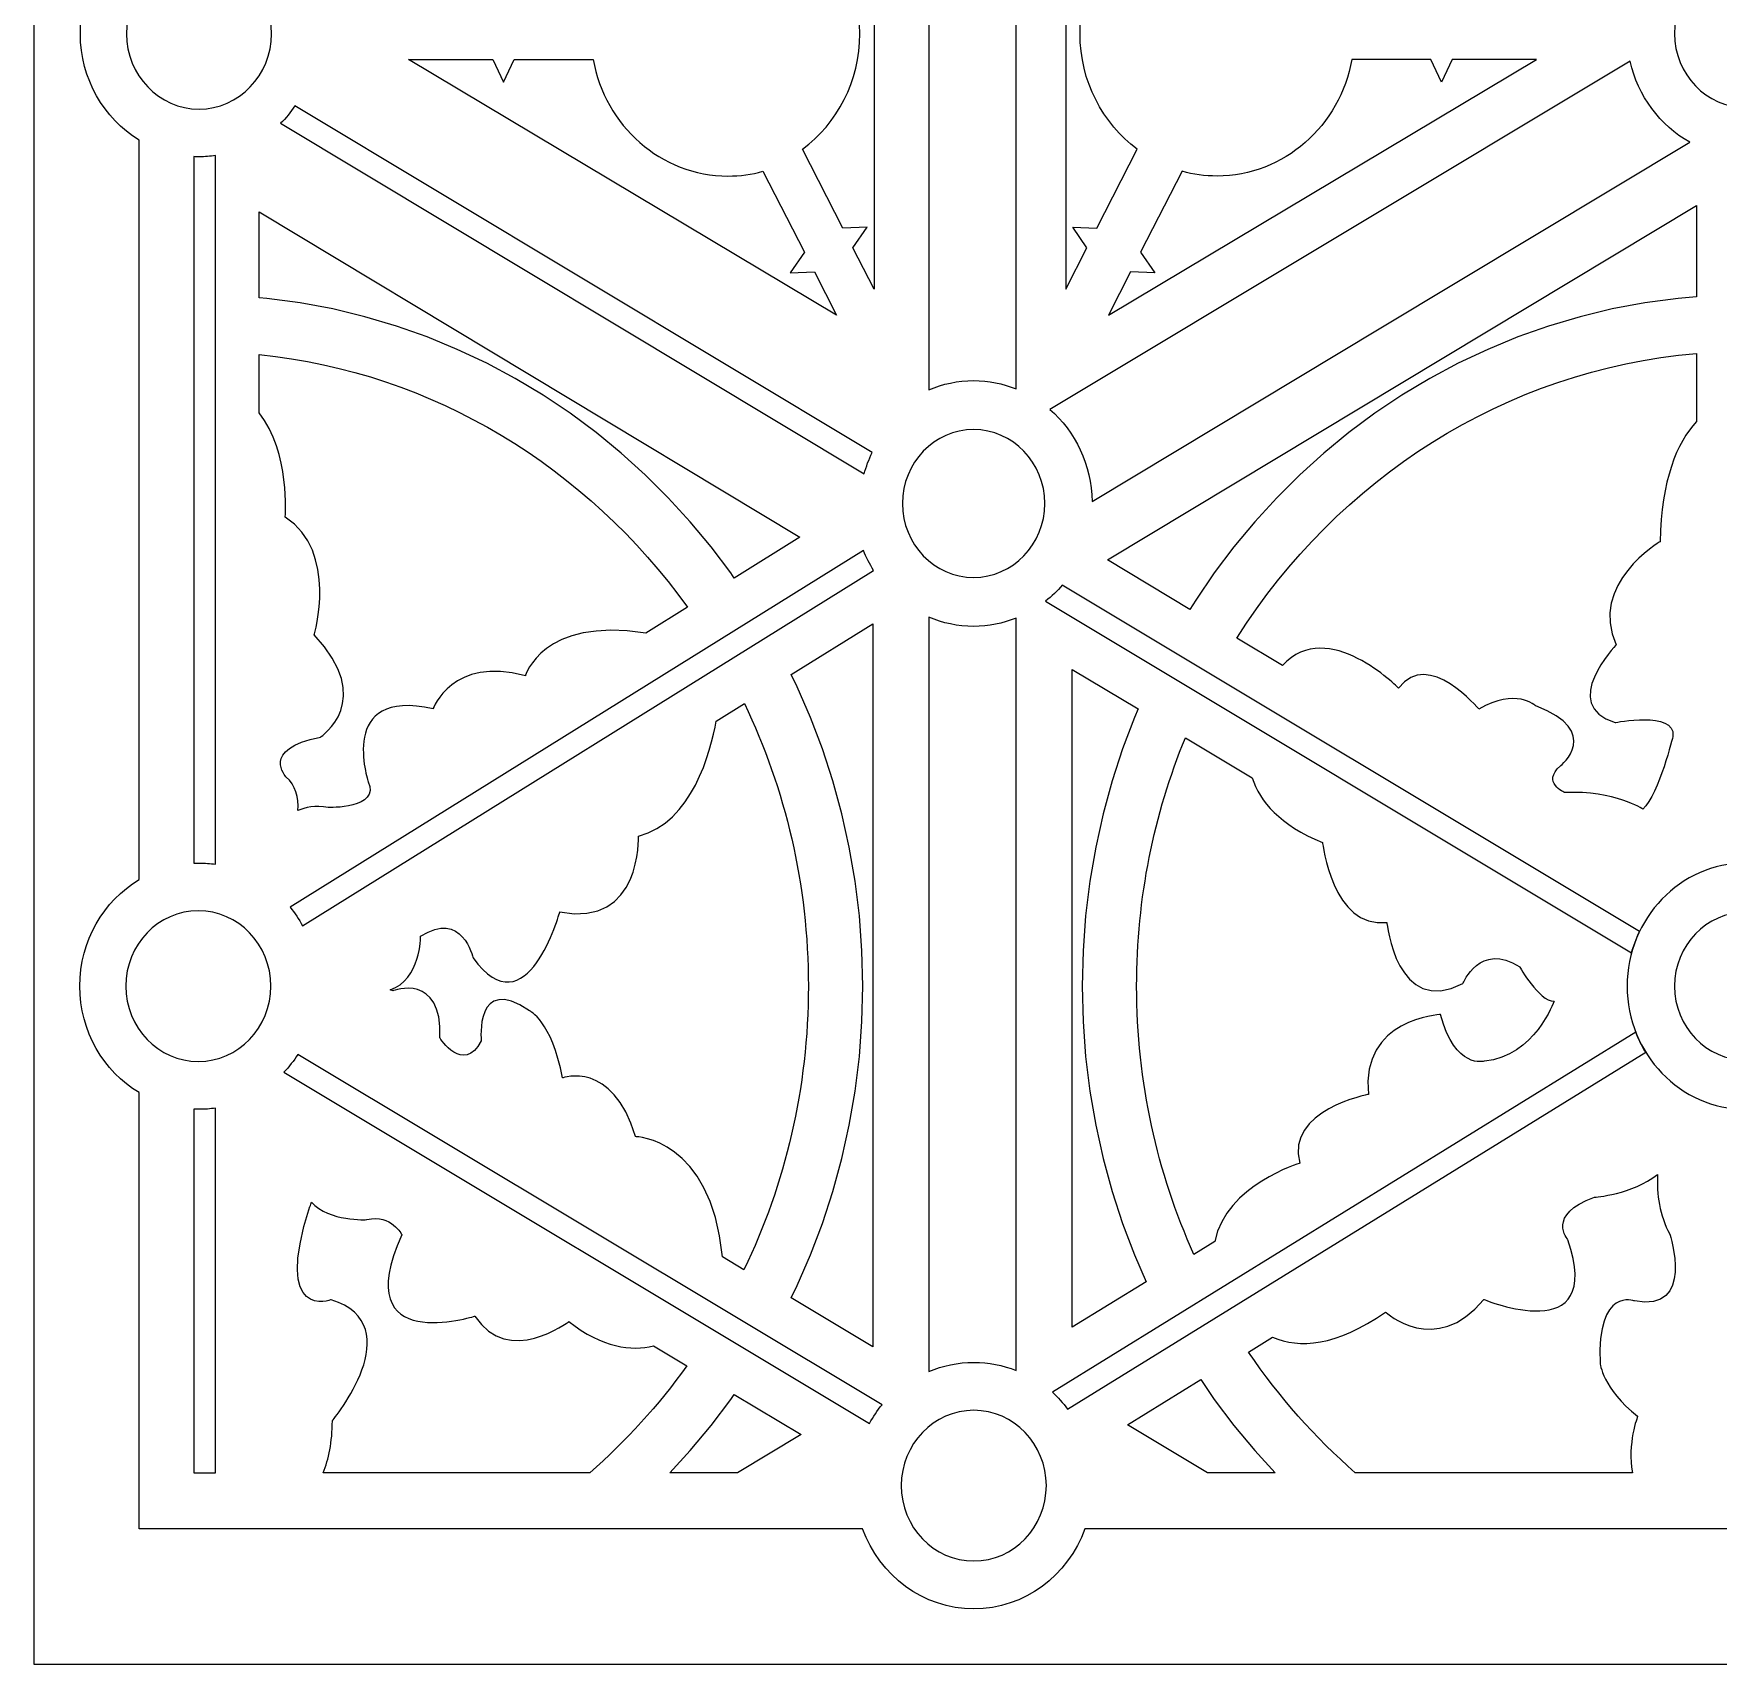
# Model space of a CAD drawing. Header units: centimetres. Extents: x 10.1 to 16.7, y -9.5 to 9.5.
# Drawn here: x 10.145 to 13.382, y -9.5 to -6.368 of the extents above; entities that cross this region are included whole.
import ezdxf

# ---------------------------------------------------------------- set-up
doc = ezdxf.new("R2010")
doc.units = ezdxf.units.CM
doc.header["$MEASUREMENT"] = 0
doc.layers.add('layer 1', color=7, linetype='Continuous')

msp = doc.modelspace()

# ---------------------------------------------------------------- linework, layer by layer
at = {"layer": 'layer 1', "color": 250, "lineweight": 9}
for points, knots in [([(10.14539, 9.49999), (10.14539, 9.49999), (16.7385, 9.49999), (16.7385, 9.49999), (16.7385, 9.49999), (16.7385, 9.49999), (16.7385, -9.50001), (16.7385, -9.50001), (16.7385, -9.50001), (16.7385, -9.50001), (10.14539, -9.50001), (10.14539, -9.50001), (10.14539, -9.50001), (10.14539, -9.50001), (10.14539, 9.49999), (10.14539, 9.49999)], [0, 0, 0, 0, 0.2, 0.2, 0.2, 0.2, 0.4, 0.4, 0.4, 0.4, 0.6, 0.6, 0.6, 0.6, 1, 1, 1, 1]), ([(11.86511, -5.72126), (11.86511, -5.72126), (11.86511, -6.39011), (11.86511, -6.39011), (11.86511, -6.39011), (11.86511, -6.39011), (11.86511, -7.05187), (11.86511, -7.05187)], [0, 0, 0, 0, 0.3333333, 0.3333333, 0.3333333, 0.3333333, 1, 1, 1, 1]), ([(12.03292, -7.05011), (12.03292, -7.05011), (12.03292, -6.39011), (12.03292, -6.39011), (12.03292, -6.39011), (12.03292, -6.39011), (12.03292, -5.72296), (12.03292, -5.72296)], [0, 0, 0, 0, 0.3333333, 0.3333333, 0.3333333, 0.3333333, 1, 1, 1, 1]), ([(11.76006, -5.8588), (11.76006, -5.8588), (11.76006, -6.85852), (11.76006, -6.85852), (11.76006, -6.85852), (11.76006, -6.85852), (11.71929, -6.77895), (11.71929, -6.77895), (11.71929, -6.77895), (11.71929, -6.77895), (11.74656, -6.73971), (11.74656, -6.73971), (11.74656, -6.73971), (11.74656, -6.73971), (11.7, -6.7413), (11.7, -6.7413), (11.7, -6.7413), (11.7, -6.7413), (11.62239, -6.58994), (11.62239, -6.58994)], [0, 0, 0, 0, 0.1666667, 0.1666667, 0.1666667, 0.1666667, 0.3333333, 0.3333333, 0.3333333, 0.3333333, 0.5, 0.5, 0.5, 0.5, 0.6666667, 0.6666667, 0.6666667, 0.6666667, 1, 1, 1, 1]), ([(12.12802, -5.8588), (12.12802, -5.8588), (12.12802, -6.85852), (12.12802, -6.85852), (12.12802, -6.85852), (12.12802, -6.85852), (12.16879, -6.77895), (12.16879, -6.77895), (12.16879, -6.77895), (12.16879, -6.77895), (12.14152, -6.73971), (12.14152, -6.73971), (12.14152, -6.73971), (12.14152, -6.73971), (12.18808, -6.7413), (12.18808, -6.7413), (12.18808, -6.7413), (12.18808, -6.7413), (12.26568, -6.58994), (12.26568, -6.58994)], [0, 0, 0, 0, 0.1666667, 0.1666667, 0.1666667, 0.1666667, 0.3333333, 0.3333333, 0.3333333, 0.3333333, 0.5, 0.5, 0.5, 0.5, 0.6666667, 0.6666667, 0.6666667, 0.6666667, 1, 1, 1, 1]), ([(11.62239, -6.58994), (11.68898, -6.54024), (11.73251, -6.45915), (11.73251, -6.36782), (11.73251, -6.36782), (11.73251, -6.27341), (11.68599, -6.18991), (11.61553, -6.14076)], [0, 0, 0, 0, 0.3333333, 0.3333333, 0.3333333, 0.3333333, 1, 1, 1, 1]), ([(12.26568, -6.58994), (12.19911, -6.54024), (12.15558, -6.45915), (12.15558, -6.36782), (12.15558, -6.36782), (12.15558, -6.27341), (12.20208, -6.18991), (12.27255, -6.14076)], [0, 0, 0, 0, 0.3333333, 0.3333333, 0.3333333, 0.3333333, 1, 1, 1, 1]), ([(10.34781, -6.57203), (10.28041, -6.53081), (10.23503, -6.45466), (10.23503, -6.36786), (10.23503, -6.36786), (10.23503, -6.28107), (10.28041, -6.20495), (10.34781, -6.16372)], [0, 0, 0, 0, 0.3333333, 0.3333333, 0.3333333, 0.3333333, 1, 1, 1, 1]), ([(10.60245, -6.36786), (10.60245, -6.44759), (10.53983, -6.51262), (10.46304, -6.51262), (10.46304, -6.51262), (10.38624, -6.51262), (10.32363, -6.44759), (10.32363, -6.36786), (10.32363, -6.36786), (10.32363, -6.28814), (10.38624, -6.22311), (10.46304, -6.22311), (10.46304, -6.22311), (10.53983, -6.22311), (10.60245, -6.28814), (10.60245, -6.36786)], [0, 0, 0, 0, 0.2, 0.2, 0.2, 0.2, 0.4, 0.4, 0.4, 0.4, 0.6, 0.6, 0.6, 0.6, 1, 1, 1, 1]), ([(13.57128, -6.36775), (13.57128, -6.44597), (13.50982, -6.50979), (13.43449, -6.50979), (13.43449, -6.50979), (13.35913, -6.50979), (13.29769, -6.44597), (13.29769, -6.36775), (13.29769, -6.36775), (13.29769, -6.28951), (13.35913, -6.22569), (13.43449, -6.22569), (13.43449, -6.22569), (13.50982, -6.22569), (13.57128, -6.28951), (13.57128, -6.36775)], [0, 0, 0, 0, 0.2, 0.2, 0.2, 0.2, 0.4, 0.4, 0.4, 0.4, 0.6, 0.6, 0.6, 0.6, 1, 1, 1, 1]), ([(11.68791, -6.90847), (11.68791, -6.90847), (10.86522, -6.4172), (10.86522, -6.4172), (10.86522, -6.4172), (10.86522, -6.4172), (11.02769, -6.4172), (11.02769, -6.4172), (11.02769, -6.4172), (11.02769, -6.4172), (11.04821, -6.46064), (11.04821, -6.46064), (11.04821, -6.46064), (11.04821, -6.46064), (11.06877, -6.4172), (11.06877, -6.4172), (11.06877, -6.4172), (11.06877, -6.4172), (11.22018, -6.4172), (11.22018, -6.4172)], [0, 0, 0, 0, 0.1666667, 0.1666667, 0.1666667, 0.1666667, 0.3333333, 0.3333333, 0.3333333, 0.3333333, 0.5, 0.5, 0.5, 0.5, 0.6666667, 0.6666667, 0.6666667, 0.6666667, 1, 1, 1, 1]), ([(11.22018, -6.4172), (11.24268, -6.54433), (11.35038, -6.6412), (11.47915, -6.6412), (11.47915, -6.6412), (11.50233, -6.6412), (11.52482, -6.63805), (11.54624, -6.63216)], [0, 0, 0, 0, 0.3333333, 0.3333333, 0.3333333, 0.3333333, 1, 1, 1, 1]), ([(12.21012, -6.90847), (12.21012, -6.90847), (13.03282, -6.4172), (13.03282, -6.4172), (13.03282, -6.4172), (13.03282, -6.4172), (12.87035, -6.4172), (12.87035, -6.4172), (12.87035, -6.4172), (12.87035, -6.4172), (12.84982, -6.46064), (12.84982, -6.46064), (12.84982, -6.46064), (12.84982, -6.46064), (12.82927, -6.4172), (12.82927, -6.4172), (12.82927, -6.4172), (12.82927, -6.4172), (12.67785, -6.4172), (12.67785, -6.4172)], [0, 0, 0, 0, 0.1666667, 0.1666667, 0.1666667, 0.1666667, 0.3333333, 0.3333333, 0.3333333, 0.3333333, 0.5, 0.5, 0.5, 0.5, 0.6666667, 0.6666667, 0.6666667, 0.6666667, 1, 1, 1, 1]), ([(12.67785, -6.4172), (12.65536, -6.54433), (12.54766, -6.6412), (12.41887, -6.6412), (12.41887, -6.6412), (12.39571, -6.6412), (12.37321, -6.63805), (12.35178, -6.63216)], [0, 0, 0, 0, 0.3333333, 0.3333333, 0.3333333, 0.3333333, 1, 1, 1, 1]), ([(10.49462, -6.60203), (10.48446, -6.60348), (10.47409, -6.60424), (10.46355, -6.60424), (10.46355, -6.60424), (10.45992, -6.60424), (10.45635, -6.60414), (10.45277, -6.60397)], [0, 0, 0, 0, 0.3333333, 0.3333333, 0.3333333, 0.3333333, 1, 1, 1, 1]), ([(12.17886, -7.26667), (12.17886, -7.26667), (12.73369, -6.93296), (12.73369, -6.93296), (12.73369, -6.93296), (12.73369, -6.93296), (13.32699, -6.57613), (13.32699, -6.57613)], [0, 0, 0, 0, 0.3333333, 0.3333333, 0.3333333, 0.3333333, 1, 1, 1, 1]), ([(11.54624, -6.63216), (11.54624, -6.63216), (11.62599, -6.7877), (11.62599, -6.7877), (11.62599, -6.7877), (11.62599, -6.7877), (11.59872, -6.82692), (11.59872, -6.82692), (11.59872, -6.82692), (11.59872, -6.82692), (11.64528, -6.82535), (11.64528, -6.82535), (11.64528, -6.82535), (11.64528, -6.82535), (11.68791, -6.90847), (11.68791, -6.90847)], [0, 0, 0, 0, 0.2, 0.2, 0.2, 0.2, 0.4, 0.4, 0.4, 0.4, 0.6, 0.6, 0.6, 0.6, 1, 1, 1, 1]), ([(12.35178, -6.63216), (12.35178, -6.63216), (12.27204, -6.7877), (12.27204, -6.7877), (12.27204, -6.7877), (12.27204, -6.7877), (12.29932, -6.82692), (12.29932, -6.82692), (12.29932, -6.82692), (12.29932, -6.82692), (12.25275, -6.82535), (12.25275, -6.82535), (12.25275, -6.82535), (12.25275, -6.82535), (12.21012, -6.90847), (12.21012, -6.90847)], [0, 0, 0, 0, 0.2, 0.2, 0.2, 0.2, 0.4, 0.4, 0.4, 0.4, 0.6, 0.6, 0.6, 0.6, 1, 1, 1, 1]), ([(12.3668, -7.47368), (12.3668, -7.47368), (12.37788, -7.45576), (12.37788, -7.45576), (12.37788, -7.45576), (12.37788, -7.45576), (12.41342, -7.40371), (12.41342, -7.40371), (12.41342, -7.40371), (12.41342, -7.40371), (12.4513, -7.35354), (12.4513, -7.35354), (12.4513, -7.35354), (12.4513, -7.35354), (12.49137, -7.30535), (12.49137, -7.30535), (12.49137, -7.30535), (12.49137, -7.30535), (12.5336, -7.25922), (12.5336, -7.25922), (12.5336, -7.25922), (12.5336, -7.25922), (12.57786, -7.21524), (12.57786, -7.21524), (12.57786, -7.21524), (12.57786, -7.21524), (12.62411, -7.17347), (12.62411, -7.17347), (12.62411, -7.17347), (12.62411, -7.17347), (12.67225, -7.134), (12.67225, -7.134), (12.67225, -7.134), (12.67225, -7.134), (12.72222, -7.09693), (12.72222, -7.09693), (12.72222, -7.09693), (12.72222, -7.09693), (12.77396, -7.06233), (12.77396, -7.06233), (12.77396, -7.06233), (12.77396, -7.06233), (12.82733, -7.03028), (12.82733, -7.03028), (12.82733, -7.03028), (12.82733, -7.03028), (12.8823, -7.00088), (12.8823, -7.00088), (12.8823, -7.00088), (12.8823, -7.00088), (12.93876, -6.9742), (12.93876, -6.9742), (12.93876, -6.9742), (12.93876, -6.9742), (12.99665, -6.95034), (12.99665, -6.95034), (12.99665, -6.95034), (12.99665, -6.95034), (13.05588, -6.92939), (13.05588, -6.92939), (13.05588, -6.92939), (13.05588, -6.92939), (13.11638, -6.91141), (13.11638, -6.91141), (13.11638, -6.91141), (13.11638, -6.91141), (13.17804, -6.89653), (13.17804, -6.89653), (13.17804, -6.89653), (13.17804, -6.89653), (13.24075, -6.88481), (13.24075, -6.88481), (13.24075, -6.88481), (13.24075, -6.88481), (13.30447, -6.87633), (13.30447, -6.87633), (13.30447, -6.87633), (13.30447, -6.87633), (13.33998, -6.87349), (13.33998, -6.87349), (13.33998, -6.87349), (13.33998, -6.87349), (13.33998, -6.69768), (13.33998, -6.69768), (13.33998, -6.69768), (13.33998, -6.69768), (12.20816, -7.37843), (12.20816, -7.37843), (12.20816, -7.37843), (12.20816, -7.37843), (12.3668, -7.47368), (12.3668, -7.47368)], [0, 0, 0, 0, 0.0416667, 0.0416667, 0.0416667, 0.0416667, 0.0833333, 0.0833333, 0.0833333, 0.0833333, 0.125, 0.125, 0.125, 0.125, 0.1666667, 0.1666667, 0.1666667, 0.1666667, 0.2083333, 0.2083333, 0.2083333, 0.2083333, 0.25, 0.25, 0.25, 0.25, 0.2916667, 0.2916667, 0.2916667, 0.2916667, 0.3333333, 0.3333333, 0.3333333, 0.3333333, 0.375, 0.375, 0.375, 0.375, 0.4166667, 0.4166667, 0.4166667, 0.4166667, 0.4583333, 0.4583333, 0.4583333, 0.4583333, 0.5, 0.5, 0.5, 0.5, 0.5416667, 0.5416667, 0.5416667, 0.5416667, 0.5833333, 0.5833333, 0.5833333, 0.5833333, 0.625, 0.625, 0.625, 0.625, 0.6666667, 0.6666667, 0.6666667, 0.6666667, 0.7083333, 0.7083333, 0.7083333, 0.7083333, 0.75, 0.75, 0.75, 0.75, 0.7916667, 0.7916667, 0.7916667, 0.7916667, 0.8333333, 0.8333333, 0.8333333, 0.8333333, 0.875, 0.875, 0.875, 0.875, 0.9166667, 0.9166667, 0.9166667, 0.9166667, 1, 1, 1, 1]), ([(10.57833, -6.87512), (10.57833, -6.87512), (10.59354, -6.87633), (10.59354, -6.87633), (10.59354, -6.87633), (10.59354, -6.87633), (10.65725, -6.88481), (10.65725, -6.88481), (10.65725, -6.88481), (10.65725, -6.88481), (10.72002, -6.89653), (10.72002, -6.89653), (10.72002, -6.89653), (10.72002, -6.89653), (10.78165, -6.91141), (10.78165, -6.91141), (10.78165, -6.91141), (10.78165, -6.91141), (10.84216, -6.92939), (10.84216, -6.92939), (10.84216, -6.92939), (10.84216, -6.92939), (10.90138, -6.95034), (10.90138, -6.95034), (10.90138, -6.95034), (10.90138, -6.95034), (10.95927, -6.9742), (10.95927, -6.9742), (10.95927, -6.9742), (10.95927, -6.9742), (11.01574, -7.00088), (11.01574, -7.00088), (11.01574, -7.00088), (11.01574, -7.00088), (11.07071, -7.03028), (11.07071, -7.03028), (11.07071, -7.03028), (11.07071, -7.03028), (11.1241, -7.06233), (11.1241, -7.06233), (11.1241, -7.06233), (11.1241, -7.06233), (11.17582, -7.09693), (11.17582, -7.09693), (11.17582, -7.09693), (11.17582, -7.09693), (11.22575, -7.134), (11.22575, -7.134), (11.22575, -7.134), (11.22575, -7.134), (11.27392, -7.17347), (11.27392, -7.17347), (11.27392, -7.17347), (11.27392, -7.17347), (11.32018, -7.21524), (11.32018, -7.21524), (11.32018, -7.21524), (11.32018, -7.21524), (11.36443, -7.25922), (11.36443, -7.25922), (11.36443, -7.25922), (11.36443, -7.25922), (11.40667, -7.30536), (11.40667, -7.30536), (11.40667, -7.30536), (11.40667, -7.30536), (11.44673, -7.35354), (11.44673, -7.35354), (11.44673, -7.35354), (11.44673, -7.35354), (11.48461, -7.40371), (11.48461, -7.40371), (11.48461, -7.40371), (11.48461, -7.40371), (11.49125, -7.41344), (11.49125, -7.41344), (11.49125, -7.41344), (11.49125, -7.41344), (11.6175, -7.33489), (11.6175, -7.33489), (11.6175, -7.33489), (11.6175, -7.33489), (10.57833, -6.70988), (10.57833, -6.70988), (10.57833, -6.70988), (10.57833, -6.70988), (10.57833, -6.87512), (10.57833, -6.87512)], [0, 0, 0, 0, 0.0434783, 0.0434783, 0.0434783, 0.0434783, 0.0869565, 0.0869565, 0.0869565, 0.0869565, 0.1304348, 0.1304348, 0.1304348, 0.1304348, 0.173913, 0.173913, 0.173913, 0.173913, 0.2173913, 0.2173913, 0.2173913, 0.2173913, 0.2608696, 0.2608696, 0.2608696, 0.2608696, 0.3043478, 0.3043478, 0.3043478, 0.3043478, 0.3478261, 0.3478261, 0.3478261, 0.3478261, 0.3913043, 0.3913043, 0.3913043, 0.3913043, 0.4347826, 0.4347826, 0.4347826, 0.4347826, 0.4782609, 0.4782609, 0.4782609, 0.4782609, 0.5217391, 0.5217391, 0.5217391, 0.5217391, 0.5652174, 0.5652174, 0.5652174, 0.5652174, 0.6086957, 0.6086957, 0.6086957, 0.6086957, 0.6521739, 0.6521739, 0.6521739, 0.6521739, 0.6956522, 0.6956522, 0.6956522, 0.6956522, 0.7391304, 0.7391304, 0.7391304, 0.7391304, 0.7826087, 0.7826087, 0.7826087, 0.7826087, 0.826087, 0.826087, 0.826087, 0.826087, 0.8695652, 0.8695652, 0.8695652, 0.8695652, 0.9130435, 0.9130435, 0.9130435, 0.9130435, 1, 1, 1, 1]), ([(11.86511, -7.05187), (11.89168, -7.04053), (11.92073, -7.03427), (11.95116, -7.03427), (11.95116, -7.03427), (11.97995, -7.03427), (12.00751, -7.03989), (12.03292, -7.05011)], [0, 0, 0, 0, 0.3333333, 0.3333333, 0.3333333, 0.3333333, 1, 1, 1, 1]), ([(11.32121, -7.51925), (11.12149, -7.48817), (11.08999, -7.60134), (11.08999, -7.60134), (11.08999, -7.60134), (10.94968, -7.56286), (10.91262, -7.66456), (10.91262, -7.66456), (10.91262, -7.66456), (10.72732, -7.62333), (10.7882, -7.80474), (10.7882, -7.80474), (10.7882, -7.80474), (10.81202, -7.85696), (10.71144, -7.85422), (10.71144, -7.85422), (10.71144, -7.85422), (10.68579, -7.85006), (10.66698, -7.85343), (10.65315, -7.86018), (10.65315, -7.86018), (10.65461, -7.83456), (10.64859, -7.8118), (10.63065, -7.79562), (10.63065, -7.79562), (10.63065, -7.79562), (10.57919, -7.74232), (10.69656, -7.71887), (10.69656, -7.71887), (10.69656, -7.71887), (10.80363, -7.64851), (10.68419, -7.52273), (10.68419, -7.52273), (10.68419, -7.52273), (10.73154, -7.36283), (10.6286, -7.29674), (10.6286, -7.29674), (10.6286, -7.29674), (10.63864, -7.17175), (10.57833, -7.09582)], [0, 0, 0, 0, 0.0909091, 0.0909091, 0.0909091, 0.0909091, 0.1818182, 0.1818182, 0.1818182, 0.1818182, 0.2727273, 0.2727273, 0.2727273, 0.2727273, 0.3636364, 0.3636364, 0.3636364, 0.3636364, 0.4545455, 0.4545455, 0.4545455, 0.4545455, 0.5454545, 0.5454545, 0.5454545, 0.5454545, 0.6363636, 0.6363636, 0.6363636, 0.6363636, 0.7272727, 0.7272727, 0.7272727, 0.7272727, 0.8181818, 0.8181818, 0.8181818, 0.8181818, 1, 1, 1, 1]), ([(13.33998, -7.11262), (13.30219, -7.15414), (13.27227, -7.22466), (13.27008, -7.34364), (13.27008, -7.34364), (13.27008, -7.34364), (13.13213, -7.42465), (13.18567, -7.5419), (13.18567, -7.5419), (13.18567, -7.5419), (13.07443, -7.65704), (13.18358, -7.69116), (13.18358, -7.69116), (13.18358, -7.69116), (13.29887, -7.6677), (13.29477, -7.71673), (13.29477, -7.71673), (13.29477, -7.71673), (13.268, -7.82759), (13.23713, -7.85743), (13.23713, -7.85743), (13.23713, -7.85743), (13.18358, -7.82122), (13.0868, -7.82546), (13.0868, -7.82546), (13.0868, -7.82546), (13.04153, -7.80629), (13.07859, -7.77431), (13.07859, -7.77431), (13.07859, -7.77431), (13.16092, -7.70819), (13.03121, -7.65917), (13.03121, -7.65917), (13.03121, -7.65917), (12.9921, -7.62293), (12.92209, -7.66557), (12.92209, -7.66557), (12.92209, -7.66557), (12.82533, -7.5483), (12.76765, -7.62505), (12.76765, -7.62505), (12.76765, -7.62505), (12.63201, -7.48666), (12.54476, -7.58124)], [0, 0, 0, 0, 0.0833333, 0.0833333, 0.0833333, 0.0833333, 0.1666667, 0.1666667, 0.1666667, 0.1666667, 0.25, 0.25, 0.25, 0.25, 0.3333333, 0.3333333, 0.3333333, 0.3333333, 0.4166667, 0.4166667, 0.4166667, 0.4166667, 0.5, 0.5, 0.5, 0.5, 0.5833333, 0.5833333, 0.5833333, 0.5833333, 0.6666667, 0.6666667, 0.6666667, 0.6666667, 0.75, 0.75, 0.75, 0.75, 0.8333333, 0.8333333, 0.8333333, 0.8333333, 1, 1, 1, 1]), ([(12.08792, -7.27025), (12.08792, -7.34849), (12.02648, -7.41229), (11.95116, -7.41229), (11.95116, -7.41229), (11.8758, -7.41229), (11.81433, -7.34849), (11.81433, -7.27025), (11.81433, -7.27025), (11.81433, -7.19203), (11.8758, -7.12821), (11.95116, -7.12821), (11.95116, -7.12821), (12.02648, -7.12821), (12.08792, -7.19203), (12.08792, -7.27025)], [0, 0, 0, 0, 0.2, 0.2, 0.2, 0.2, 0.4, 0.4, 0.4, 0.4, 0.6, 0.6, 0.6, 0.6, 1, 1, 1, 1]), ([(11.73838, -8.19742), (11.73838, -8.19742), (11.73669, -8.2655), (11.73669, -8.2655), (11.73669, -8.2655), (11.73669, -8.2655), (11.73177, -8.33278), (11.73177, -8.33278), (11.73177, -8.33278), (11.73177, -8.33278), (11.72362, -8.39911), (11.72362, -8.39911), (11.72362, -8.39911), (11.72362, -8.39911), (11.71237, -8.46442), (11.71237, -8.46442), (11.71237, -8.46442), (11.71237, -8.46442), (11.69809, -8.52861), (11.69809, -8.52861), (11.69809, -8.52861), (11.69809, -8.52861), (11.68088, -8.5916), (11.68088, -8.5916), (11.68088, -8.5916), (11.68088, -8.5916), (11.66077, -8.65328), (11.66077, -8.65328), (11.66077, -8.65328), (11.66077, -8.65328), (11.63791, -8.71356), (11.63791, -8.71356), (11.63791, -8.71356), (11.63791, -8.71356), (11.61232, -8.77237), (11.61232, -8.77237), (11.61232, -8.77237), (11.61232, -8.77237), (11.60055, -8.79625), (11.60055, -8.79625), (11.60055, -8.79625), (11.60055, -8.79625), (11.7573, -8.89023), (11.7573, -8.89023), (11.7573, -8.89023), (11.7573, -8.89023), (11.7573, -7.5012), (11.7573, -7.5012), (11.7573, -7.5012), (11.7573, -7.5012), (11.6006, -7.59872), (11.6006, -7.59872), (11.6006, -7.59872), (11.6006, -7.59872), (11.61232, -7.62247), (11.61232, -7.62247), (11.61232, -7.62247), (11.61232, -7.62247), (11.63791, -7.68128), (11.63791, -7.68128), (11.63791, -7.68128), (11.63791, -7.68128), (11.66077, -7.74156), (11.66077, -7.74156), (11.66077, -7.74156), (11.66077, -7.74156), (11.68088, -7.80326), (11.68088, -7.80326), (11.68088, -7.80326), (11.68088, -7.80326), (11.69809, -7.86622), (11.69809, -7.86622), (11.69809, -7.86622), (11.69809, -7.86622), (11.71237, -7.93042), (11.71237, -7.93042), (11.71237, -7.93042), (11.71237, -7.93042), (11.72362, -7.99572), (11.72362, -7.99572), (11.72362, -7.99572), (11.72362, -7.99572), (11.73177, -8.06205), (11.73177, -8.06205), (11.73177, -8.06205), (11.73177, -8.06205), (11.73669, -8.12933), (11.73669, -8.12933), (11.73669, -8.12933), (11.73669, -8.12933), (11.73838, -8.19742), (11.73838, -8.19742)], [0, 0, 0, 0, 0.0416667, 0.0416667, 0.0416667, 0.0416667, 0.0833333, 0.0833333, 0.0833333, 0.0833333, 0.125, 0.125, 0.125, 0.125, 0.1666667, 0.1666667, 0.1666667, 0.1666667, 0.2083333, 0.2083333, 0.2083333, 0.2083333, 0.25, 0.25, 0.25, 0.25, 0.2916667, 0.2916667, 0.2916667, 0.2916667, 0.3333333, 0.3333333, 0.3333333, 0.3333333, 0.375, 0.375, 0.375, 0.375, 0.4166667, 0.4166667, 0.4166667, 0.4166667, 0.4583333, 0.4583333, 0.4583333, 0.4583333, 0.5, 0.5, 0.5, 0.5, 0.5416667, 0.5416667, 0.5416667, 0.5416667, 0.5833333, 0.5833333, 0.5833333, 0.5833333, 0.625, 0.625, 0.625, 0.625, 0.6666667, 0.6666667, 0.6666667, 0.6666667, 0.7083333, 0.7083333, 0.7083333, 0.7083333, 0.75, 0.75, 0.75, 0.75, 0.7916667, 0.7916667, 0.7916667, 0.7916667, 0.8333333, 0.8333333, 0.8333333, 0.8333333, 0.875, 0.875, 0.875, 0.875, 0.9166667, 0.9166667, 0.9166667, 0.9166667, 1, 1, 1, 1]), ([(12.03292, -7.4904), (12.00751, -7.50063), (11.97995, -7.50625), (11.95116, -7.50625), (11.95116, -7.50625), (11.92073, -7.50625), (11.89168, -7.49998), (11.86511, -7.48863)], [0, 0, 0, 0, 0.3333333, 0.3333333, 0.3333333, 0.3333333, 1, 1, 1, 1]), ([(11.86511, -7.48863), (11.86511, -7.48863), (11.86511, -8.22052), (11.86511, -8.22052), (11.86511, -8.22052), (11.86511, -8.22052), (11.86511, -8.93775), (11.86511, -8.93775)], [0, 0, 0, 0, 0.3333333, 0.3333333, 0.3333333, 0.3333333, 1, 1, 1, 1]), ([(12.03292, -8.93569), (12.03292, -8.93569), (12.03292, -8.22052), (12.03292, -8.22052), (12.03292, -8.22052), (12.03292, -8.22052), (12.03292, -7.4904), (12.03292, -7.4904)], [0, 0, 0, 0, 0.3333333, 0.3333333, 0.3333333, 0.3333333, 1, 1, 1, 1]), ([(12.28256, -8.76513), (12.28256, -8.76513), (12.26012, -8.71356), (12.26012, -8.71356), (12.26012, -8.71356), (12.26012, -8.71356), (12.23723, -8.65328), (12.23723, -8.65328), (12.23723, -8.65328), (12.23723, -8.65328), (12.21715, -8.5916), (12.21715, -8.5916), (12.21715, -8.5916), (12.21715, -8.5916), (12.19991, -8.52861), (12.19991, -8.52861), (12.19991, -8.52861), (12.19991, -8.52861), (12.18566, -8.46442), (12.18566, -8.46442), (12.18566, -8.46442), (12.18566, -8.46442), (12.17442, -8.39911), (12.17442, -8.39911), (12.17442, -8.39911), (12.17442, -8.39911), (12.16626, -8.33278), (12.16626, -8.33278), (12.16626, -8.33278), (12.16626, -8.33278), (12.16134, -8.2655), (12.16134, -8.2655), (12.16134, -8.2655), (12.16134, -8.2655), (12.15968, -8.19742), (12.15968, -8.19742), (12.15968, -8.19742), (12.15968, -8.19742), (12.16134, -8.12933), (12.16134, -8.12933), (12.16134, -8.12933), (12.16134, -8.12933), (12.16626, -8.06205), (12.16626, -8.06205), (12.16626, -8.06205), (12.16626, -8.06205), (12.17442, -7.99572), (12.17442, -7.99572), (12.17442, -7.99572), (12.17442, -7.99572), (12.18566, -7.93042), (12.18566, -7.93042), (12.18566, -7.93042), (12.18566, -7.93042), (12.19991, -7.86622), (12.19991, -7.86622), (12.19991, -7.86622), (12.19991, -7.86622), (12.21715, -7.80326), (12.21715, -7.80326), (12.21715, -7.80326), (12.21715, -7.80326), (12.23723, -7.74156), (12.23723, -7.74156), (12.23723, -7.74156), (12.23723, -7.74156), (12.26012, -7.68128), (12.26012, -7.68128), (12.26012, -7.68128), (12.26012, -7.68128), (12.26726, -7.66493), (12.26726, -7.66493), (12.26726, -7.66493), (12.26726, -7.66493), (12.14073, -7.58895), (12.14073, -7.58895), (12.14073, -7.58895), (12.14073, -7.58895), (12.14073, -8.85266), (12.14073, -8.85266), (12.14073, -8.85266), (12.14073, -8.85266), (12.28256, -8.76513), (12.28256, -8.76513)], [0, 0, 0, 0, 0.0454545, 0.0454545, 0.0454545, 0.0454545, 0.0909091, 0.0909091, 0.0909091, 0.0909091, 0.1363636, 0.1363636, 0.1363636, 0.1363636, 0.1818182, 0.1818182, 0.1818182, 0.1818182, 0.2272727, 0.2272727, 0.2272727, 0.2272727, 0.2727273, 0.2727273, 0.2727273, 0.2727273, 0.3181818, 0.3181818, 0.3181818, 0.3181818, 0.3636364, 0.3636364, 0.3636364, 0.3636364, 0.4090909, 0.4090909, 0.4090909, 0.4090909, 0.4545455, 0.4545455, 0.4545455, 0.4545455, 0.5, 0.5, 0.5, 0.5, 0.5454545, 0.5454545, 0.5454545, 0.5454545, 0.5909091, 0.5909091, 0.5909091, 0.5909091, 0.6363636, 0.6363636, 0.6363636, 0.6363636, 0.6818182, 0.6818182, 0.6818182, 0.6818182, 0.7272727, 0.7272727, 0.7272727, 0.7272727, 0.7727273, 0.7727273, 0.7727273, 0.7727273, 0.8181818, 0.8181818, 0.8181818, 0.8181818, 0.8636364, 0.8636364, 0.8636364, 0.8636364, 0.9090909, 0.9090909, 0.9090909, 0.9090909, 1, 1, 1, 1]), ([(10.83018, -8.2046), (10.88881, -8.18498), (10.88878, -8.10159), (10.88878, -8.10159), (10.88878, -8.10159), (10.96822, -8.04937), (10.98939, -8.14282), (10.98939, -8.14282), (10.98939, -8.14282), (11.09264, -8.28575), (11.15615, -8.05487), (11.15615, -8.05487), (11.15615, -8.05487), (11.315, -8.08511), (11.30704, -7.90919), (11.30704, -7.90919), (11.30704, -7.90919), (11.41054, -7.88341), (11.44606, -7.74671), (11.45663, -7.6883)], [0, 0, 0, 0, 0.1666667, 0.1666667, 0.1666667, 0.1666667, 0.3333333, 0.3333333, 0.3333333, 0.3333333, 0.5, 0.5, 0.5, 0.5, 0.6666667, 0.6666667, 0.6666667, 0.6666667, 1, 1, 1, 1]), ([(12.37439, -8.71264), (12.30387, -8.55599), (12.26434, -8.38137), (12.26434, -8.19742), (12.26434, -8.19742), (12.26434, -8.02821), (12.29774, -7.86689), (12.35797, -7.72018)], [0, 0, 0, 0, 0.3333333, 0.3333333, 0.3333333, 0.3333333, 1, 1, 1, 1]), ([(12.48613, -7.79698), (12.50098, -7.84287), (12.53976, -7.88784), (12.62144, -7.92141), (12.62144, -7.92141), (12.62144, -7.92141), (12.64, -8.08769), (12.745, -8.07491), (12.745, -8.07491), (12.745, -8.07491), (12.76355, -8.25825), (12.89121, -8.19216), (12.89121, -8.19216), (12.89121, -8.19216), (12.92413, -8.11115), (13.00031, -8.16018), (13.00031, -8.16018), (13.00031, -8.16018), (13.0374, -8.22627), (13.06622, -8.22627), (13.06622, -8.22627), (13.06622, -8.22627), (13.02916, -8.33288), (12.93238, -8.34141), (12.93238, -8.34141), (12.93238, -8.34141), (12.87679, -8.35847), (12.84797, -8.25186), (12.84797, -8.25186), (12.84797, -8.25186), (12.69351, -8.26039), (12.70999, -8.40535), (12.70999, -8.40535), (12.70999, -8.40535), (12.5494, -8.43521), (12.57819, -8.53756), (12.57819, -8.53756), (12.57819, -8.53756), (12.43681, -8.57894), (12.41429, -8.68781)], [0, 0, 0, 0, 0.0909091, 0.0909091, 0.0909091, 0.0909091, 0.1818182, 0.1818182, 0.1818182, 0.1818182, 0.2727273, 0.2727273, 0.2727273, 0.2727273, 0.3636364, 0.3636364, 0.3636364, 0.3636364, 0.4545455, 0.4545455, 0.4545455, 0.4545455, 0.5454545, 0.5454545, 0.5454545, 0.5454545, 0.6363636, 0.6363636, 0.6363636, 0.6363636, 0.7272727, 0.7272727, 0.7272727, 0.7272727, 0.8181818, 0.8181818, 0.8181818, 0.8181818, 1, 1, 1, 1]), ([(10.45277, -7.9612), (10.45635, -7.96101), (10.45992, -7.96091), (10.46355, -7.96091), (10.46355, -7.96091), (10.47409, -7.96091), (10.48444, -7.96169), (10.49462, -7.96313)], [0, 0, 0, 0, 0.3333333, 0.3333333, 0.3333333, 0.3333333, 1, 1, 1, 1]), ([(13.66225, -8.19742), (13.66225, -8.32767), (13.55992, -8.43392), (13.43449, -8.43392), (13.43449, -8.43392), (13.30905, -8.43392), (13.2067, -8.32767), (13.2067, -8.19742), (13.2067, -8.19742), (13.2067, -8.06716), (13.30905, -7.96091), (13.43449, -7.96091), (13.43449, -7.96091), (13.55992, -7.96091), (13.66225, -8.06716), (13.66225, -8.19742)], [0, 0, 0, 0, 0.2, 0.2, 0.2, 0.2, 0.4, 0.4, 0.4, 0.4, 0.6, 0.6, 0.6, 0.6, 1, 1, 1, 1]), ([(10.34781, -8.40196), (10.27982, -8.36097), (10.23393, -8.28451), (10.23393, -8.19729), (10.23393, -8.19729), (10.23393, -8.11007), (10.27982, -8.03362), (10.34781, -7.99263)], [0, 0, 0, 0, 0.3333333, 0.3333333, 0.3333333, 0.3333333, 1, 1, 1, 1]), ([(10.60107, -8.19729), (10.60107, -8.27702), (10.53842, -8.34205), (10.46166, -8.34205), (10.46166, -8.34205), (10.3849, -8.34205), (10.32225, -8.27702), (10.32225, -8.19729), (10.32225, -8.19729), (10.32225, -8.11756), (10.3849, -8.05254), (10.46166, -8.05254), (10.46166, -8.05254), (10.53842, -8.05254), (10.60107, -8.11756), (10.60107, -8.19729)], [0, 0, 0, 0, 0.2, 0.2, 0.2, 0.2, 0.4, 0.4, 0.4, 0.4, 0.6, 0.6, 0.6, 0.6, 1, 1, 1, 1]), ([(13.57128, -8.19742), (13.57128, -8.27566), (13.50982, -8.33948), (13.43449, -8.33948), (13.43449, -8.33948), (13.35913, -8.33948), (13.29769, -8.27566), (13.29769, -8.19742), (13.29769, -8.19742), (13.29769, -8.11918), (13.35913, -8.05538), (13.43449, -8.05538), (13.43449, -8.05538), (13.50982, -8.05538), (13.57128, -8.11918), (13.57128, -8.19742)], [0, 0, 0, 0, 0.2, 0.2, 0.2, 0.2, 0.4, 0.4, 0.4, 0.4, 0.6, 0.6, 0.6, 0.6, 1, 1, 1, 1]), ([(11.4687, -8.7172), (11.44586, -8.4889), (11.30175, -8.48641), (11.30175, -8.48641), (11.30175, -8.48641), (11.25674, -8.33798), (11.16148, -8.37372), (11.16148, -8.37372), (11.16148, -8.37372), (11.14027, -8.26377), (11.09793, -8.24453), (11.09793, -8.24453), (11.09793, -8.24453), (10.99203, -8.17306), (11.00527, -8.30226), (11.00527, -8.30226), (11.00527, -8.30226), (10.97086, -8.36822), (10.92584, -8.29676), (10.92584, -8.29676), (10.92584, -8.29676), (10.93116, -8.17031), (10.83586, -8.20605), (10.83586, -8.20605)], [0, 0, 0, 0, 0.1428571, 0.1428571, 0.1428571, 0.1428571, 0.2857143, 0.2857143, 0.2857143, 0.2857143, 0.4285714, 0.4285714, 0.4285714, 0.4285714, 0.5714286, 0.5714286, 0.5714286, 0.5714286, 0.7142857, 0.7142857, 0.7142857, 0.7142857, 1, 1, 1, 1]), ([(11.73796, -9.23962), (11.73796, -9.23962), (10.34781, -9.23962), (10.34781, -9.23962), (10.34781, -9.23962), (10.34781, -9.23962), (10.34781, -8.40196), (10.34781, -8.40196)], [0, 0, 0, 0, 0.3333333, 0.3333333, 0.3333333, 0.3333333, 1, 1, 1, 1]), ([(10.45277, -8.43366), (10.45277, -8.43366), (10.45277, -9.132), (10.45277, -9.132), (10.45277, -9.132), (10.45277, -9.132), (10.49462, -9.132), (10.49462, -9.132), (10.49462, -9.132), (10.49462, -9.132), (10.49462, -8.4317), (10.49462, -8.4317)], [0, 0, 0, 0, 0.25, 0.25, 0.25, 0.25, 0.5, 0.5, 0.5, 0.5, 1, 1, 1, 1]), ([(10.49462, -8.4317), (10.48444, -8.43315), (10.47409, -8.43392), (10.46355, -8.43392), (10.46355, -8.43392), (10.45992, -8.43392), (10.45635, -8.43383), (10.45277, -8.43366)], [0, 0, 0, 0, 0.3333333, 0.3333333, 0.3333333, 0.3333333, 1, 1, 1, 1]), ([(12.52561, -8.87187), (12.57671, -8.89322), (12.64751, -8.89027), (12.74241, -8.82345), (12.74241, -8.82345), (12.74241, -8.82345), (12.83795, -8.91166), (12.93142, -8.79918), (12.93142, -8.79918), (12.93142, -8.79918), (13.16508, -8.89621), (13.09285, -8.6845), (13.09285, -8.6845), (13.09285, -8.6845), (13.05036, -8.63598), (13.14383, -8.6029), (13.14383, -8.6029), (13.14383, -8.6029), (13.2166, -8.59759), (13.2653, -8.55888), (13.2653, -8.55888), (13.26288, -8.5975), (13.26873, -8.63705), (13.28861, -8.674), (13.28861, -8.674), (13.28861, -8.674), (13.33804, -8.82536), (13.22065, -8.80191), (13.22065, -8.80191), (13.22065, -8.80191), (13.14861, -8.77419), (13.15476, -8.9213), (13.15476, -8.9213), (13.15476, -8.9213), (13.15889, -8.97034), (13.22683, -9.02364), (13.22683, -9.02364), (13.22683, -9.02364), (13.20639, -9.07658), (13.21682, -9.132)], [0, 0, 0, 0, 0.0909091, 0.0909091, 0.0909091, 0.0909091, 0.1818182, 0.1818182, 0.1818182, 0.1818182, 0.2727273, 0.2727273, 0.2727273, 0.2727273, 0.3636364, 0.3636364, 0.3636364, 0.3636364, 0.4545455, 0.4545455, 0.4545455, 0.4545455, 0.5454545, 0.5454545, 0.5454545, 0.5454545, 0.6363636, 0.6363636, 0.6363636, 0.6363636, 0.7272727, 0.7272727, 0.7272727, 0.7272727, 0.8181818, 0.8181818, 0.8181818, 0.8181818, 1, 1, 1, 1]), ([(10.70163, -9.132), (10.71194, -9.1063), (10.7192, -9.07353), (10.7192, -9.03217), (10.7192, -9.03217), (10.7192, -9.03217), (10.87157, -8.84883), (10.71714, -8.79977), (10.71714, -8.79977), (10.71714, -8.79977), (10.60389, -8.84243), (10.67598, -8.6207), (10.67598, -8.6207), (10.67598, -8.6207), (10.67756, -8.61779), (10.67904, -8.6123), (10.67904, -8.6123), (10.71259, -8.65022), (10.78556, -8.64583), (10.78556, -8.64583), (10.78556, -8.64583), (10.83322, -8.63485), (10.85259, -8.67505), (10.85259, -8.67505), (10.85259, -8.67505), (10.74734, -8.90924), (10.99293, -8.83118), (10.99293, -8.83118), (10.99293, -8.83118), (11.05808, -8.93006), (11.17334, -8.84159), (11.17334, -8.84159), (11.17334, -8.84159), (11.23818, -8.89266), (11.29405, -8.89814), (11.33603, -8.88857)], [0, 0, 0, 0, 0.1, 0.1, 0.1, 0.1, 0.2, 0.2, 0.2, 0.2, 0.3, 0.3, 0.3, 0.3, 0.4, 0.4, 0.4, 0.4, 0.5, 0.5, 0.5, 0.5, 0.6, 0.6, 0.6, 0.6, 0.7, 0.7, 0.7, 0.7, 0.8, 0.8, 0.8, 0.8, 1, 1, 1, 1]), ([(11.86511, -8.93775), (11.89179, -8.92635), (11.92096, -8.92005), (11.95152, -8.92005), (11.95152, -8.92005), (11.98017, -8.92005), (12.00761, -8.92559), (12.03292, -8.93569)], [0, 0, 0, 0, 0.3333333, 0.3333333, 0.3333333, 0.3333333, 1, 1, 1, 1]), ([(12.53028, -9.132), (12.53028, -9.132), (12.49137, -9.08948), (12.49137, -9.08948), (12.49137, -9.08948), (12.49137, -9.08948), (12.4513, -9.04129), (12.4513, -9.04129), (12.4513, -9.04129), (12.4513, -9.04129), (12.41342, -8.99113), (12.41342, -8.99113), (12.41342, -8.99113), (12.41342, -8.99113), (12.38744, -8.9531), (12.38744, -8.9531), (12.38744, -8.9531), (12.38744, -8.9531), (12.24705, -9.03979), (12.24705, -9.03979), (12.24705, -9.03979), (12.24705, -9.03979), (12.40032, -9.132), (12.40032, -9.132), (12.40032, -9.132), (12.40032, -9.132), (12.53028, -9.132), (12.53028, -9.132)], [0, 0, 0, 0, 0.125, 0.125, 0.125, 0.125, 0.25, 0.25, 0.25, 0.25, 0.375, 0.375, 0.375, 0.375, 0.5, 0.5, 0.5, 0.5, 0.625, 0.625, 0.625, 0.625, 0.75, 0.75, 0.75, 0.75, 1, 1, 1, 1]), ([(11.49114, -8.98155), (11.49114, -8.98155), (11.48461, -8.99113), (11.48461, -8.99113), (11.48461, -8.99113), (11.48461, -8.99113), (11.44673, -9.04129), (11.44673, -9.04129), (11.44673, -9.04129), (11.44673, -9.04129), (11.40667, -9.08948), (11.40667, -9.08948), (11.40667, -9.08948), (11.40667, -9.08948), (11.36775, -9.132), (11.36775, -9.132), (11.36775, -9.132), (11.36775, -9.132), (11.49771, -9.132), (11.49771, -9.132), (11.49771, -9.132), (11.49771, -9.132), (11.61969, -9.05863), (11.61969, -9.05863), (11.61969, -9.05863), (11.61969, -9.05863), (11.49114, -8.98155), (11.49114, -8.98155)], [0, 0, 0, 0, 0.125, 0.125, 0.125, 0.125, 0.25, 0.25, 0.25, 0.25, 0.375, 0.375, 0.375, 0.375, 0.5, 0.5, 0.5, 0.5, 0.625, 0.625, 0.625, 0.625, 0.75, 0.75, 0.75, 0.75, 1, 1, 1, 1]), ([(12.09093, -9.15681), (12.09093, -9.23652), (12.02831, -9.30156), (11.95152, -9.30156), (11.95152, -9.30156), (11.87473, -9.30156), (11.81211, -9.23652), (11.81211, -9.15681), (11.81211, -9.15681), (11.81211, -9.07707), (11.87473, -9.01206), (11.95152, -9.01206), (11.95152, -9.01206), (12.02831, -9.01206), (12.09093, -9.07707), (12.09093, -9.15681)], [0, 0, 0, 0, 0.2, 0.2, 0.2, 0.2, 0.4, 0.4, 0.4, 0.4, 0.6, 0.6, 0.6, 0.6, 1, 1, 1, 1]), ([(12.16508, -9.23962), (12.13263, -9.32938), (12.04909, -9.39357), (11.95152, -9.39357), (11.95152, -9.39357), (11.85398, -9.39357), (11.7704, -9.32938), (11.73796, -9.23962)], [0, 0, 0, 0, 0.3333333, 0.3333333, 0.3333333, 0.3333333, 1, 1, 1, 1])]:
    msp.add_open_spline(points, degree=3, knots=knots, dxfattribs=at)
for points in [[(13.21249, -6.4207), (13.21249, -6.4207), (12.09762, -7.08939), (12.09762, -7.08939)], [(13.32699, -6.57613), (13.26997, -6.54425), (13.2274, -6.48785), (13.21249, -6.4207)], [(10.6473, -6.50662), (10.6376, -6.51799), (10.63113, -6.53069), (10.61952, -6.53996)], [(11.75612, -7.17237), (11.75612, -7.17237), (10.6473, -6.50662), (10.6473, -6.50662)], [(10.61952, -6.53996), (10.61952, -6.53996), (11.74086, -7.21345), (11.74086, -7.21345)], [(10.34781, -7.99263), (10.34781, -7.99263), (10.34781, -6.57203), (10.34781, -6.57203)], [(10.49462, -7.96313), (10.49462, -7.96313), (10.49462, -6.60203), (10.49462, -6.60203)], [(10.45277, -6.60397), (10.45277, -6.60397), (10.45277, -7.9612), (10.45277, -7.9612)], [(10.57833, -6.98401), (10.9142, -7.01835), (11.20917, -7.20168), (11.40126, -7.46946)], [(10.57833, -7.09582), (10.57833, -7.09582), (10.57833, -6.98401), (10.57833, -6.98401)], [(12.45698, -7.52862), (12.65021, -7.22326), (12.97146, -7.01307), (13.33998, -6.98212)], [(13.33998, -6.98212), (13.33998, -6.98212), (13.33998, -7.11262), (13.33998, -7.11262)], [(12.09762, -7.08939), (12.14646, -7.13212), (12.17784, -7.19568), (12.17886, -7.26667)], [(11.74086, -7.21345), (11.74473, -7.19917), (11.74985, -7.18543), (11.75612, -7.17237)], [(11.73942, -7.36033), (11.73942, -7.36033), (10.63802, -8.04572), (10.63802, -8.04572)], [(11.75888, -7.39888), (11.75132, -7.38675), (11.74482, -7.37386), (11.73942, -7.36033)], [(10.66195, -8.08149), (10.66195, -8.08149), (11.75888, -7.39888), (11.75888, -7.39888)], [(12.12158, -7.42685), (12.11188, -7.43819), (12.10116, -7.44858), (12.08955, -7.45783)], [(13.23043, -8.09259), (13.23043, -8.09259), (12.12158, -7.42685), (12.12158, -7.42685)], [(11.40126, -7.46946), (11.40126, -7.46946), (11.32121, -7.51925), (11.32121, -7.51925)], [(12.08955, -7.45783), (12.08955, -7.45783), (13.21514, -8.13367), (13.21514, -8.13367)], [(12.54476, -7.58124), (12.54476, -7.58124), (12.45698, -7.52862), (12.45698, -7.52862)], [(11.45663, -7.6883), (11.45663, -7.6883), (11.51081, -7.65459), (11.51081, -7.65459)], [(11.51081, -7.65459), (11.58938, -7.81821), (11.6337, -8.00259), (11.6337, -8.19742)], [(12.35797, -7.72018), (12.35797, -7.72018), (12.48613, -7.79698), (12.48613, -7.79698)], [(10.63802, -8.04572), (10.64702, -8.05682), (10.65503, -8.06879), (10.66195, -8.08149)], [(13.21514, -8.13367), (13.21902, -8.11939), (13.22413, -8.10565), (13.23043, -8.09259)], [(10.83586, -8.20605), (10.83586, -8.20605), (10.83018, -8.2046), (10.83018, -8.2046)], [(11.6337, -8.19742), (11.6337, -8.39294), (11.58907, -8.57792), (11.51001, -8.74197)], [(13.22323, -8.28574), (13.22323, -8.28574), (12.10243, -8.9774), (12.10243, -8.9774)], [(13.24238, -8.32422), (13.23493, -8.3121), (13.22852, -8.29923), (13.22323, -8.28574)], [(10.65293, -8.32852), (10.64505, -8.34075), (10.6361, -8.35219), (10.62621, -8.36269)], [(11.77519, -9.00131), (11.77519, -9.00131), (10.65293, -8.32852), (10.65293, -8.32852)], [(12.13159, -9.00992), (12.13159, -9.00992), (13.24238, -8.32422), (13.24238, -8.32422)], [(10.62621, -8.36269), (10.62621, -8.36269), (11.75129, -9.03715), (11.75129, -9.03715)], [(12.41429, -8.68781), (12.41429, -8.68781), (12.37439, -8.71264), (12.37439, -8.71264)], [(11.51001, -8.74197), (11.51001, -8.74197), (11.4687, -8.7172), (11.4687, -8.7172)], [(11.33603, -8.88857), (11.33603, -8.88857), (11.40009, -8.92698), (11.40009, -8.92698)], [(12.47944, -8.90057), (12.47944, -8.90057), (12.52561, -8.87187), (12.52561, -8.87187)], [(11.40009, -8.92698), (11.34571, -9.00258), (11.28309, -9.07139), (11.21366, -9.132)], [(12.68437, -9.132), (12.60696, -9.0644), (12.53799, -8.98659), (12.47944, -8.90057)], [(12.10243, -8.9774), (12.11305, -8.98727), (12.12285, -8.99816), (12.13159, -9.00992)], [(11.75129, -9.03715), (11.7582, -9.02444), (11.76625, -9.01245), (11.77519, -9.00131)], [(11.21366, -9.132), (11.21366, -9.132), (10.70163, -9.132), (10.70163, -9.132)], [(13.21682, -9.132), (13.21682, -9.132), (12.68437, -9.132), (12.68437, -9.132)], [(14.71554, -9.23962), (14.71554, -9.23962), (12.16508, -9.23962), (12.16508, -9.23962)]]:
    msp.add_open_spline(points, degree=3, dxfattribs=at)

doc.saveas('drawing.dxf')
